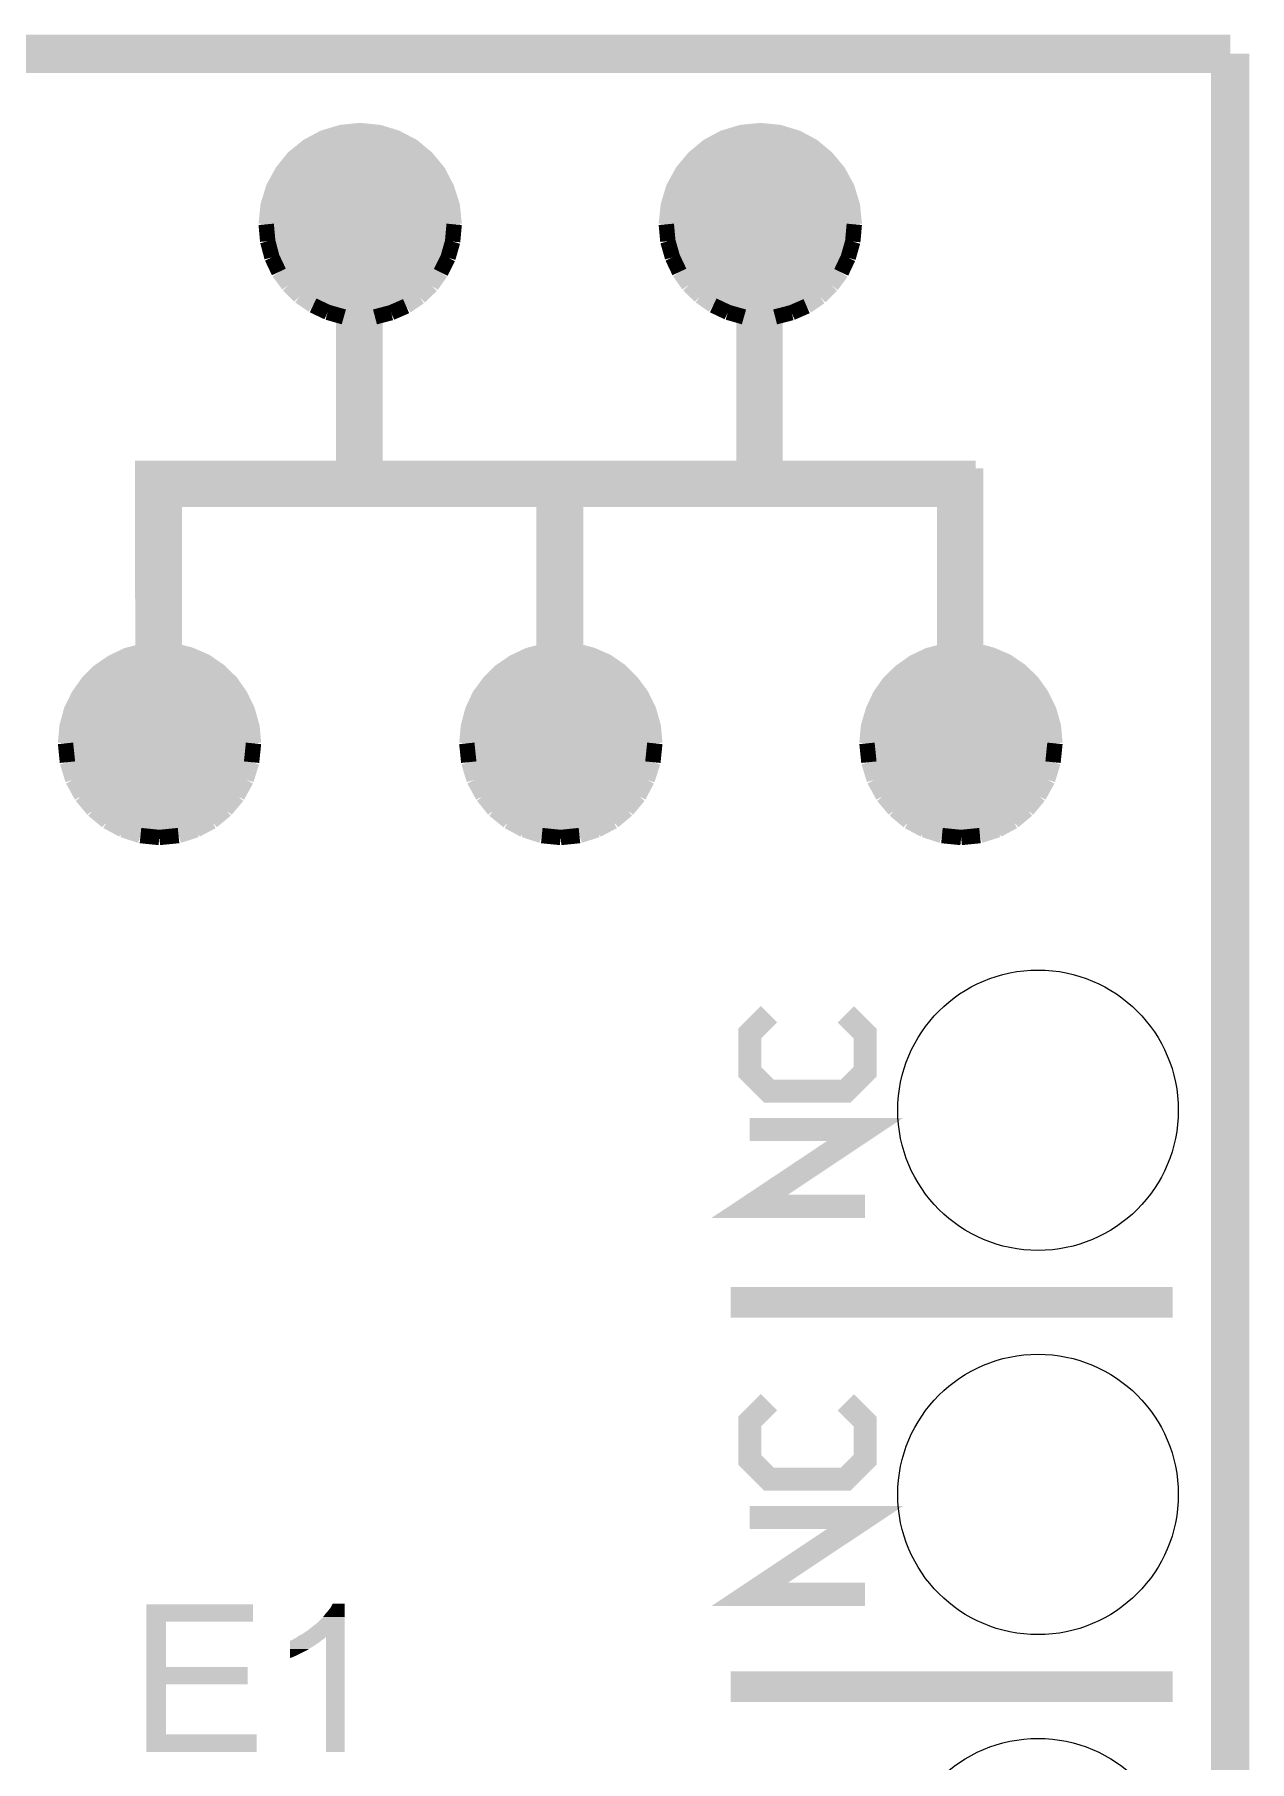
# Model space of a CAD drawing. Extents: x -1.4 to 24.3, y -3.9 to 24.9.
# Drawn here: x 16.23 to 24.26, y 13.47 to 24.89 of the extents above; entities that cross this region are included whole.
import ezdxf

# ---------------------------------------------------------------- set-up
doc = ezdxf.new("R2010")
doc.units = 0
doc.layers.get('0').update_dxf_attribs({"linetype": 'CONTINUOUS'})
for name, color, linetype in [('DAC2_CLICK_V100_GKO', 9, 'CONTINUOUS'), ('DAC2_CLICK_V100_GTO', 11, 'CONTINUOUS'), ('DAC2_CLICK_V100_GTS', 8, 'CONTINUOUS')]:
    doc.layers.add(name, color=color, linetype=linetype)

# ---------------------------------------------------------------- blocks, each defined once
blk = doc.blocks.new('ROUND_44')
blk.add_circle((0, 0), 0.927)

msp = doc.modelspace()

# ---------------------------------------------------------------- linework, layer by layer
at = {"layer": 'DAC2_CLICK_V100_GKO'}
for points, const_width in [([(-1.27, -3.81), (-1.27, 24.765), (24.13, 24.765)], 0.254), ([(24.13, -1.27), (24.13, 24.765)], 0.254), ([(24.13, -1.27), (24.13, 24.13)], 0.1524)]:
    msp.add_lwpolyline(points, dxfattribs=dict(at, const_width=const_width))
at = {"layer": 'DAC2_CLICK_V100_GTO'}
for points, const_width in [([(17.75968, 23.63724), (17.77238, 23.7617), (17.80794, 23.87854), (17.86636, 23.98522), (17.94002, 24.07666), (18.034, 24.15286), (18.13814, 24.20874), (18.25498, 24.2443), (18.37944, 24.257), (18.50644, 24.2443), (18.62074, 24.20874), (18.72742, 24.15286), (18.81886, 24.07666), (18.89506, 23.98522), (18.95094, 23.87854), (18.98904, 23.7617), (19.00174, 23.63724)], 0.1016), ([(18.17116, 24.22144), (18.59026, 24.22144)], 0.1016), ([(20.40382, 23.63724), (20.41652, 23.7617), (20.45208, 23.87854), (20.5105, 23.98522), (20.5867, 24.07666), (20.67814, 24.15286), (20.78228, 24.20874), (20.89912, 24.2443), (21.02612, 24.257), (21.15058, 24.2443), (21.26742, 24.20874), (21.37156, 24.15286), (21.463, 24.07666), (21.5392, 23.98522), (21.59762, 23.87854), (21.63318, 23.7617), (21.64588, 23.63724)], 0.1016), ([(20.8153, 24.22144), (21.2344, 24.22144)], 0.1016), ([(17.93494, 24.06904), (18.82648, 24.06904)], 0.1016), ([(18.02384, 24.14524), (18.73758, 24.14524)], 0.1016), ([(20.57908, 24.06904), (21.47062, 24.06904)], 0.1016), ([(20.66798, 24.14524), (21.38172, 24.14524)], 0.1016), ([(17.87144, 23.99284), (18.88998, 23.99284)], 0.1016), ([(20.51558, 23.99284), (21.53412, 23.99284)], 0.1016), ([(17.7927, 23.84044), (18.96618, 23.84044)], 0.1016), ([(17.82572, 23.91664), (18.93316, 23.91664)], 0.1016), ([(20.43938, 23.84044), (21.61286, 23.84044)], 0.1016), ([(20.46986, 23.91664), (21.57984, 23.91664)], 0.1016), ([(17.77238, 23.76424), (18.98904, 23.76424)], 0.1016), ([(20.41652, 23.76424), (21.63318, 23.76424)], 0.1016), ([(17.75968, 23.63724), (17.76984, 23.52548)], 0.1016), ([(17.75968, 23.61184), (18.9992, 23.61184)], 0.1016), ([(17.76222, 23.68804), (18.9992, 23.68804)], 0.1016), ([(18.99158, 23.52294), (19.00174, 23.63724)], 0.1016), ([(20.40382, 23.63724), (20.41398, 23.52548)], 0.1016), ([(20.40382, 23.61184), (21.64588, 23.61184)], 0.1016), ([(20.40636, 23.68804), (21.64334, 23.68804)], 0.1016), ([(21.63572, 23.52294), (21.64588, 23.63724)], 0.1016), ([(17.7673, 23.53564), (18.99158, 23.53564)], 0.1016), ([(17.76984, 23.52548), (17.79778, 23.4188)], 0.1016), ([(18.9611, 23.41626), (18.99158, 23.52294)], 0.1016), ([(20.41144, 23.53564), (21.63826, 23.53564)], 0.1016), ([(20.41398, 23.52548), (20.44446, 23.4188)], 0.1016), ([(21.60524, 23.41626), (21.63572, 23.52294)], 0.1016), ([(17.78508, 23.45944), (18.97634, 23.45944)], 0.1016), ([(17.79778, 23.4188), (17.8435, 23.32228)], 0.1016), ([(17.81302, 23.38324), (18.94586, 23.38324)], 0.1016), ([(18.91284, 23.31974), (18.9611, 23.41626)], 0.1016), ([(20.42922, 23.45944), (21.62048, 23.45944)], 0.1016), ([(20.44446, 23.4188), (20.49018, 23.32228)], 0.1016), ([(20.45716, 23.38324), (21.59254, 23.38324)], 0.1016), ([(21.55952, 23.31974), (21.60524, 23.41626)], 0.1016), ([(17.8435, 23.32228), (17.907, 23.23592)], 0.1016), ([(17.85366, 23.30704), (18.90522, 23.30704)], 0.1016), ([(18.85188, 23.23338), (18.91284, 23.31974)], 0.1016), ([(20.49018, 23.32228), (20.55114, 23.23592)], 0.1016), ([(20.50034, 23.30704), (21.5519, 23.30704)], 0.1016), ([(21.49602, 23.23338), (21.55952, 23.31974)], 0.1016), ([(17.907, 23.23592), (17.98066, 23.16226)], 0.1016), ([(17.91208, 23.23084), (18.84934, 23.23084)], 0.1016), ([(17.98066, 23.16226), (18.06956, 23.1013)], 0.1016), ([(17.99082, 23.15464), (18.7706, 23.15464)], 0.1016), ([(18.68424, 23.09622), (18.77314, 23.15718)], 0.1016), ([(18.77314, 23.15718), (18.85188, 23.23338)], 0.1016), ([(20.55114, 23.23592), (20.62734, 23.16226)], 0.1016), ([(20.55622, 23.23084), (21.49348, 23.23084)], 0.1016), ([(20.62734, 23.16226), (20.7137, 23.1013)], 0.1016), ([(20.63496, 23.15464), (21.41474, 23.15464)], 0.1016), ([(21.33092, 23.09622), (21.41982, 23.15718)], 0.1016), ([(21.41982, 23.15718), (21.49602, 23.23338)], 0.1016), ([(16.94434, 21.21154), (16.94434, 22.02434), (18.27276, 22.02434), (18.27276, 23.0251)], 0.1016), ([(18.06956, 23.1013), (18.16608, 23.05558)], 0.1016), ([(18.1102, 23.07844), (18.65122, 23.07844)], 0.1016), ([(18.16608, 23.05558), (18.27276, 23.0251)], 0.1016), ([(18.4785, 23.0251), (18.58518, 23.05304)], 0.1016), ([(18.4785, 22.02434), (18.4785, 23.0251)], 0.1016), ([(18.4785, 22.02434), (19.5961, 22.02434), (19.80438, 22.02434), (20.9169, 22.02434), (20.9169, 23.0251)], 0.1016), ([(18.58518, 23.05304), (18.68424, 23.09622)], 0.1016), ([(20.7137, 23.1013), (20.81022, 23.05558)], 0.1016), ([(20.75434, 23.07844), (21.29536, 23.07844)], 0.1016), ([(20.81022, 23.05558), (20.9169, 23.0251)], 0.1016), ([(21.12264, 23.0251), (21.23186, 23.05304)], 0.1016), ([(21.12264, 22.02434), (21.12264, 23.0251)], 0.1016), ([(21.23186, 23.05304), (21.33092, 23.09622)], 0.1016), ([(18.27276, 23.00224), (18.4785, 23.00224)], 0.1016), ([(18.27276, 22.92604), (18.4785, 22.92604)], 0.1016), ([(20.9169, 23.00224), (21.12264, 23.00224)], 0.1016), ([(20.9169, 22.92604), (21.12264, 22.92604)], 0.1016), ([(18.27276, 22.84984), (18.4785, 22.84984)], 0.1016), ([(20.9169, 22.84984), (21.12264, 22.84984)], 0.1016), ([(18.27276, 22.77364), (18.4785, 22.77364)], 0.1016), ([(18.27276, 22.69744), (18.4785, 22.69744)], 0.1016), ([(20.9169, 22.77364), (21.12264, 22.77364)], 0.1016), ([(20.9169, 22.69744), (21.12264, 22.69744)], 0.1016), ([(18.27276, 22.62124), (18.4785, 22.62124)], 0.1016), ([(20.9169, 22.62124), (21.12264, 22.62124)], 0.1016), ([(18.27276, 22.54504), (18.4785, 22.54504)], 0.1016), ([(18.27276, 22.46884), (18.4785, 22.46884)], 0.1016), ([(20.9169, 22.54504), (21.12264, 22.54504)], 0.1016), ([(20.9169, 22.46884), (21.12264, 22.46884)], 0.1016), ([(18.27276, 22.39264), (18.4785, 22.39264)], 0.1016), ([(20.9169, 22.39264), (21.12264, 22.39264)], 0.1016), ([(18.27276, 22.31644), (18.4785, 22.31644)], 0.1016), ([(18.27276, 22.24024), (18.4785, 22.24024)], 0.1016), ([(20.9169, 22.31644), (21.12264, 22.31644)], 0.1016), ([(20.9169, 22.24024), (21.12264, 22.24024)], 0.1016), ([(18.27276, 22.16404), (18.4785, 22.16404)], 0.1016), ([(20.9169, 22.16404), (21.12264, 22.16404)], 0.1016), ([(16.94434, 22.01164), (22.44852, 22.01164)], 0.1016), ([(18.27276, 22.08784), (18.4785, 22.08784)], 0.1016), ([(20.9169, 22.08784), (21.12264, 22.08784)], 0.1016), ([(21.12264, 22.02434), (22.24278, 22.02434), (22.44852, 22.02434)], 0.1016), ([(22.44852, 21.8186), (22.44852, 22.02434)], 0.1016), ([(16.94434, 21.93544), (22.44852, 21.93544)], 0.1016), ([(16.94434, 21.85924), (22.44852, 21.85924)], 0.1016), ([(16.94434, 21.78304), (17.15262, 21.78304)], 0.1016), ([(17.15262, 21.8186), (18.27276, 21.8186)], 0.1016), ([(17.15262, 20.81784), (17.15262, 21.8186)], 0.1016), ([(18.27276, 21.8186), (18.4785, 21.8186)], 0.1016), ([(18.4785, 21.8186), (19.5961, 21.8186)], 0.1016), ([(19.08556, 20.2057), (19.09572, 20.31746), (19.12366, 20.4216), (19.16938, 20.52066), (19.23288, 20.60702), (19.30654, 20.68068), (19.39544, 20.74164), (19.49196, 20.78736), (19.5961, 20.8153), (19.5961, 21.8186)], 0.1016), ([(19.5961, 21.78304), (19.80438, 21.78304)], 0.1016), ([(19.80438, 21.8186), (20.9169, 21.8186)], 0.1016), ([(19.80438, 20.81784), (19.80438, 21.8186)], 0.1016), ([(20.9169, 21.8186), (21.12264, 21.8186)], 0.1016), ([(21.12264, 21.8186), (22.24278, 21.8186)], 0.1016), ([(21.7297, 20.2057), (21.73986, 20.31746), (21.77034, 20.4216), (21.81606, 20.52066), (21.87702, 20.60702), (21.95322, 20.68068), (22.03958, 20.74164), (22.1361, 20.78736), (22.24278, 20.8153), (22.24278, 21.8186)], 0.1016), ([(22.24278, 21.78304), (22.44852, 21.78304)], 0.1016), ([(22.44852, 20.81784), (22.44852, 21.8186)], 0.1016), ([(16.94434, 21.70684), (17.15262, 21.70684)], 0.1016), ([(19.5961, 21.70684), (19.80438, 21.70684)], 0.1016), ([(22.24278, 21.70684), (22.44852, 21.70684)], 0.1016), ([(16.94434, 21.63064), (17.15262, 21.63064)], 0.1016), ([(16.94434, 21.55444), (17.15262, 21.55444)], 0.1016), ([(19.5961, 21.63064), (19.80438, 21.63064)], 0.1016), ([(19.5961, 21.55444), (19.80438, 21.55444)], 0.1016), ([(22.24278, 21.63064), (22.44852, 21.63064)], 0.1016), ([(22.24278, 21.55444), (22.44852, 21.55444)], 0.1016), ([(16.94434, 21.47824), (17.15262, 21.47824)], 0.1016), ([(19.5961, 21.47824), (19.80438, 21.47824)], 0.1016), ([(22.24278, 21.47824), (22.44852, 21.47824)], 0.1016), ([(16.94434, 21.40204), (17.15262, 21.40204)], 0.1016), ([(16.94434, 21.32584), (17.15262, 21.32584)], 0.1016), ([(19.5961, 21.40204), (19.80438, 21.40204)], 0.1016), ([(19.5961, 21.32584), (19.80438, 21.32584)], 0.1016), ([(22.24278, 21.40204), (22.44852, 21.40204)], 0.1016), ([(22.24278, 21.32584), (22.44852, 21.32584)], 0.1016), ([(16.94434, 21.24964), (17.15262, 21.24964)], 0.1016), ([(16.94434, 21.21154), (16.94688, 20.8153)], 0.1016), ([(19.5961, 21.24964), (19.80438, 21.24964)], 0.1016), ([(22.24278, 21.24964), (22.44852, 21.24964)], 0.1016), ([(16.94434, 21.17344), (17.15262, 21.17344)], 0.1016), ([(16.94434, 21.09724), (17.15262, 21.09724)], 0.1016), ([(19.5961, 21.17344), (19.80438, 21.17344)], 0.1016), ([(19.5961, 21.09724), (19.80438, 21.09724)], 0.1016), ([(22.24278, 21.17344), (22.44852, 21.17344)], 0.1016), ([(22.24278, 21.09724), (22.44852, 21.09724)], 0.1016), ([(16.94434, 21.02104), (17.15262, 21.02104)], 0.1016), ([(19.5961, 21.02104), (19.80438, 21.02104)], 0.1016), ([(22.24278, 21.02104), (22.44852, 21.02104)], 0.1016), ([(16.94434, 20.94484), (17.15262, 20.94484)], 0.1016), ([(16.94434, 20.86864), (17.15262, 20.86864)], 0.1016), ([(19.5961, 20.94484), (19.80438, 20.94484)], 0.1016), ([(19.5961, 20.86864), (19.80438, 20.86864)], 0.1016), ([(22.24278, 20.94484), (22.44852, 20.94484)], 0.1016), ([(22.24278, 20.86864), (22.44852, 20.86864)], 0.1016), ([(16.4338, 20.2057), (16.44396, 20.31746), (16.4719, 20.4216), (16.52016, 20.52066), (16.58112, 20.60702), (16.65478, 20.68068), (16.74368, 20.74164), (16.8402, 20.78736), (16.94688, 20.8153)], 0.1016), ([(16.8529, 20.79244), (17.25422, 20.79244)], 0.1016), ([(17.15262, 20.81784), (17.2593, 20.7899), (17.35836, 20.74672), (17.44726, 20.68576), (17.526, 20.60956), (17.58696, 20.5232), (17.63522, 20.42414), (17.6657, 20.31746), (17.67586, 20.2057)], 0.1016), ([(19.50466, 20.79244), (19.90598, 20.79244)], 0.1016), ([(19.80438, 20.81784), (19.91106, 20.7899), (20.01012, 20.74672), (20.09902, 20.68576), (20.17522, 20.60956), (20.23872, 20.5232), (20.28698, 20.42414), (20.31746, 20.31746), (20.32762, 20.2057)], 0.1016), ([(22.15134, 20.79244), (22.55012, 20.79244)], 0.1016), ([(22.44852, 20.81784), (22.5552, 20.7899), (22.65426, 20.74672), (22.74316, 20.68576), (22.8219, 20.60956), (22.88286, 20.5232), (22.93112, 20.42414), (22.9616, 20.31746), (22.97176, 20.2057)], 0.1016), ([(16.6116, 20.64004), (17.49806, 20.64004)], 0.1016), ([(16.70304, 20.71624), (17.40662, 20.71624)], 0.1016), ([(19.26336, 20.64004), (20.14728, 20.64004)], 0.1016), ([(19.3548, 20.71624), (20.05838, 20.71624)], 0.1016), ([(21.9075, 20.64004), (22.79396, 20.64004)], 0.1016), ([(21.99894, 20.71624), (22.70252, 20.71624)], 0.1016), ([(16.5481, 20.56384), (17.56156, 20.56384)], 0.1016), ([(19.19986, 20.56384), (20.21332, 20.56384)], 0.1016), ([(21.844, 20.56384), (22.85746, 20.56384)], 0.1016), ([(16.46936, 20.41144), (17.6403, 20.41144)], 0.1016), ([(16.50238, 20.48764), (17.60728, 20.48764)], 0.1016), ([(19.12112, 20.41144), (20.29206, 20.41144)], 0.1016), ([(19.15414, 20.48764), (20.25904, 20.48764)], 0.1016), ([(21.76526, 20.41144), (22.9362, 20.41144)], 0.1016), ([(21.79828, 20.48764), (22.90318, 20.48764)], 0.1016), ([(16.4465, 20.33524), (17.66062, 20.33524)], 0.1016), ([(19.09826, 20.33524), (20.31238, 20.33524)], 0.1016), ([(21.74494, 20.33524), (22.95652, 20.33524)], 0.1016), ([(16.4338, 20.2057), (16.4465, 20.08124)], 0.1016), ([(16.4338, 20.18284), (17.67586, 20.18284)], 0.1016), ([(16.43634, 20.25904), (17.67332, 20.25904)], 0.1016), ([(17.66316, 20.08124), (17.67586, 20.2057)], 0.1016), ([(19.08556, 20.2057), (19.09826, 20.08124)], 0.1016), ([(19.08556, 20.18284), (20.32508, 20.18284)], 0.1016), ([(19.0881, 20.25904), (20.32508, 20.25904)], 0.1016), ([(20.31492, 20.08124), (20.32762, 20.2057)], 0.1016), ([(21.7297, 20.2057), (21.7424, 20.08124)], 0.1016), ([(21.7297, 20.18284), (22.97176, 20.18284)], 0.1016), ([(21.73224, 20.25904), (22.96922, 20.25904)], 0.1016), ([(22.95906, 20.08124), (22.97176, 20.2057)], 0.1016), ([(16.44142, 20.10664), (17.66824, 20.10664)], 0.1016), ([(16.4465, 20.08124), (16.48206, 19.9644)], 0.1016), ([(17.6276, 19.9644), (17.66316, 20.08124)], 0.1016), ([(19.09318, 20.10664), (20.32, 20.10664)], 0.1016), ([(19.09826, 20.08124), (19.13382, 19.9644)], 0.1016), ([(20.27682, 19.9644), (20.31492, 20.08124)], 0.1016), ([(21.73732, 20.10664), (22.96414, 20.10664)], 0.1016), ([(21.7424, 20.08124), (21.77796, 19.9644)], 0.1016), ([(22.9235, 19.9644), (22.95906, 20.08124)], 0.1016), ([(16.4592, 20.03044), (17.65046, 20.03044)], 0.1016), ([(16.48206, 19.9644), (16.54048, 19.85772)], 0.1016), ([(16.48714, 19.95424), (17.62252, 19.95424)], 0.1016), ([(17.56918, 19.85772), (17.6276, 19.9644)], 0.1016), ([(19.11096, 20.03044), (20.30222, 20.03044)], 0.1016), ([(19.13382, 19.9644), (19.19224, 19.85772)], 0.1016), ([(19.1389, 19.95424), (20.27428, 19.95424)], 0.1016), ([(20.22094, 19.85772), (20.27682, 19.9644)], 0.1016), ([(21.7551, 20.03044), (22.94636, 20.03044)], 0.1016), ([(21.77796, 19.9644), (21.83638, 19.85772)], 0.1016), ([(21.78304, 19.95424), (22.91842, 19.95424)], 0.1016), ([(22.86508, 19.85772), (22.9235, 19.9644)], 0.1016), ([(16.52778, 19.87804), (17.58188, 19.87804)], 0.1016), ([(16.54048, 19.85772), (16.61668, 19.76628)], 0.1016), ([(17.49298, 19.76628), (17.56918, 19.85772)], 0.1016), ([(19.17954, 19.87804), (20.23364, 19.87804)], 0.1016), ([(19.19224, 19.85772), (19.2659, 19.76628)], 0.1016), ([(20.14474, 19.76628), (20.22094, 19.85772)], 0.1016), ([(21.82368, 19.87804), (22.87778, 19.87804)], 0.1016), ([(21.83638, 19.85772), (21.91258, 19.76628)], 0.1016), ([(22.78888, 19.76628), (22.86508, 19.85772)], 0.1016), ([(16.58366, 19.80184), (17.526, 19.80184)], 0.1016), ([(16.61668, 19.76628), (16.70812, 19.69008)], 0.1016), ([(16.65986, 19.72564), (17.4498, 19.72564)], 0.1016), ([(17.40154, 19.69008), (17.49298, 19.76628)], 0.1016), ([(19.23288, 19.80184), (20.17776, 19.80184)], 0.1016), ([(19.2659, 19.76628), (19.35988, 19.69008)], 0.1016), ([(19.31162, 19.72564), (20.09902, 19.72564)], 0.1016), ([(20.0533, 19.69008), (20.14474, 19.76628)], 0.1016), ([(21.87956, 19.80184), (22.8219, 19.80184)], 0.1016), ([(21.91258, 19.76628), (22.00402, 19.69008)], 0.1016), ([(21.95576, 19.72564), (22.7457, 19.72564)], 0.1016), ([(22.69744, 19.69008), (22.78888, 19.76628)], 0.1016), ([(16.70812, 19.69008), (16.81226, 19.6342)], 0.1016), ([(16.7767, 19.64944), (17.33042, 19.64944)], 0.1016), ([(16.81226, 19.6342), (16.9291, 19.5961)], 0.1016), ([(16.9291, 19.5961), (17.05356, 19.5834)], 0.1016), ([(17.05356, 19.5834), (17.18056, 19.5961)], 0.1016), ([(17.18056, 19.5961), (17.2974, 19.6342)], 0.1016), ([(17.2974, 19.6342), (17.40154, 19.69008)], 0.1016), ([(19.35988, 19.69008), (19.46402, 19.6342)], 0.1016), ([(19.42846, 19.64944), (19.98218, 19.64944)], 0.1016), ([(19.46402, 19.6342), (19.58086, 19.5961)], 0.1016), ([(19.58086, 19.5961), (19.70532, 19.5834)], 0.1016), ([(19.70532, 19.5834), (19.82978, 19.5961)], 0.1016), ([(19.82978, 19.5961), (19.94662, 19.6342)], 0.1016), ([(19.94662, 19.6342), (20.0533, 19.69008)], 0.1016), ([(22.00402, 19.69008), (22.10816, 19.6342)], 0.1016), ([(22.07514, 19.64944), (22.62886, 19.64944)], 0.1016), ([(22.10816, 19.6342), (22.225, 19.5961)], 0.1016), ([(22.225, 19.5961), (22.352, 19.5834)], 0.1016), ([(22.352, 19.5834), (22.47646, 19.5961)], 0.1016), ([(22.47646, 19.5961), (22.5933, 19.6342)], 0.1016), ([(22.5933, 19.6342), (22.69744, 19.69008)], 0.1016), ([(21.082, 18.415), (20.955, 18.288), (20.955, 18.034), (21.082, 17.907), (21.59, 17.907), (21.717, 18.034), (21.717, 18.288), (21.59, 18.415)], 0.1524), ([(21.717, 17.145), (20.955, 17.145), (21.717, 17.653), (20.955, 17.653)], 0.1524), ([(20.828, 16.51), (23.749, 16.51)], 0.2032), ([(21.082, 15.8496), (20.955, 15.7226), (20.955, 15.4686), (21.082, 15.3416), (21.59, 15.3416), (21.717, 15.4686), (21.717, 15.7226), (21.59, 15.8496)], 0.1524), ([(21.717, 14.5796), (20.955, 14.5796), (21.717, 15.0876), (20.955, 15.0876)], 0.1524), ([(20.828, 13.97), (23.749, 13.97)], 0.2032)]:
    msp.add_lwpolyline(points, dxfattribs=dict(at, const_width=const_width))
for points in [[(16.967218, 14.39926), (16.96722, 14.513538), (17.673298, 14.39926), (17.67332, 14.513538)], [(16.96722, 14.513538), (16.967222, 14.51356), (17.67332, 14.513538), (16.967222, 14.51356)], [(18.1864, 14.493242), (18.199102, 14.518618), (18.277838, 14.493242), (18.27784, 14.518618)], [(18.199102, 14.518618), (18.199114, 14.51864), (18.27784, 14.518618), (18.199114, 14.51864)], [(16.967212, 14.09954), (16.967218, 14.399238), (17.096762, 14.09954), (17.09674, 14.399238)], [(16.967218, 14.399238), (16.967218, 14.39926), (17.09674, 14.399238), (17.673298, 14.39926)], [(18.06194, 14.3637), (18.09242, 14.38657), (18.277836, 14.3637), (18.277836, 14.38657)], [(18.09242, 14.38657), (18.092442, 14.3891), (18.277836, 14.38657), (18.277836, 14.3891)], [(18.092442, 14.3891), (18.094966, 14.389106), (18.277836, 14.3891), (18.277836, 14.389106)], [(18.094966, 14.389106), (18.1356, 14.429742), (18.277836, 14.389106), (18.277838, 14.429742)], [(18.1356, 14.429742), (18.15084, 14.45006), (18.277838, 14.429742), (18.277838, 14.45006)], [(18.15084, 14.45006), (18.16862, 14.470378), (18.277838, 14.45006), (18.277838, 14.470378)], [(18.16862, 14.470378), (18.1864, 14.493242), (18.277838, 14.470378), (18.277838, 14.493242)], [(17.91718, 14.2621), (17.917182, 14.27226), (18.110198, 14.2621), (18.12239, 14.27226)], [(17.917182, 14.27226), (17.919706, 14.272266), (18.12239, 14.27226), (18.122398, 14.272266)], [(17.919706, 14.272266), (17.92224, 14.2748), (18.122398, 14.272266), (18.12544, 14.2748)], [(17.92224, 14.2748), (17.922244, 14.274802), (18.12544, 14.2748), (18.125442, 14.274802)], [(17.922244, 14.274802), (17.927322, 14.27734), (18.125442, 14.274802), (18.12925, 14.27734)], [(17.927322, 14.27734), (17.934944, 14.279882), (18.12925, 14.27734), (18.133062, 14.279882)], [(17.934944, 14.279882), (17.942562, 14.28496), (18.133062, 14.279882), (18.14068, 14.28496)], [(17.942562, 14.28496), (17.952722, 14.290042), (18.14068, 14.28496), (18.14576, 14.290042)], [(17.952722, 14.290042), (17.967906, 14.300164), (18.14576, 14.290042), (18.155882, 14.300164)], [(17.967906, 14.300164), (17.975578, 14.305278), (18.277834, 14.300164), (18.277834, 14.305278)], [(17.975578, 14.305278), (18.00352, 14.32052), (18.277834, 14.305278), (18.277834, 14.32052)], [(18.00352, 14.32052), (18.034, 14.34084), (18.277834, 14.32052), (18.277836, 14.34084)], [(18.034, 14.34084), (18.06194, 14.3637), (18.277836, 14.34084), (18.277836, 14.3637)], [(18.15592, 13.538222), (18.155882, 14.300164), (18.277818, 13.538222), (18.277834, 14.300164)], [(17.91716, 14.16558), (17.917162, 14.17574), (17.93748, 14.16558), (17.96034, 14.17574)], [(17.91716, 14.15799), (17.91716, 14.16558), (17.91716, 14.15799), (17.93748, 14.16558)], [(17.917162, 14.17574), (17.91717, 14.2113), (17.96034, 14.17574), (18.031458, 14.2113)], [(17.91717, 14.218918), (17.917174, 14.23416), (18.041618, 14.218918), (18.067022, 14.23416)], [(17.91717, 14.21638), (17.91717, 14.218918), (18.03908, 14.21638), (18.041618, 14.218918)], [(17.91717, 14.2113), (17.91717, 14.21638), (18.031458, 14.2113), (18.03908, 14.21638)], [(17.917174, 14.23416), (17.917176, 14.2494), (18.067022, 14.23416), (18.08988, 14.2494)], [(17.917176, 14.2494), (17.91718, 14.2621), (18.08988, 14.2494), (18.110198, 14.2621)], [(16.96721, 13.98524), (16.967212, 14.099518), (17.637738, 13.98524), (17.63776, 14.099518)], [(16.967212, 14.099518), (16.967212, 14.09954), (17.63776, 14.099518), (17.096762, 14.09954)], [(16.967202, 13.65504), (16.96721, 13.985218), (17.096762, 13.65504), (17.09674, 13.985218)], [(16.96721, 13.985218), (16.96721, 13.98524), (17.09674, 13.985218), (17.637738, 13.98524)], [(16.9672, 13.538222), (16.967202, 13.655018), (17.696158, 13.538222), (17.69618, 13.655018)], [(16.967202, 13.655018), (16.967202, 13.65504), (17.69618, 13.655018), (17.096762, 13.65504)], [(17.696158, 13.5382), (16.9672, 13.538222), (17.696158, 13.5382), (17.696158, 13.538222)], [(18.277818, 13.5382), (18.15592, 13.538222), (18.277818, 13.5382), (18.277818, 13.538222)]]:
    msp.add_solid(points, dxfattribs=at)

# ---------------------------------------------------------------- block references
at = {"layer": 'DAC2_CLICK_V100_GTS'}
for p in [(22.86, 17.78), (22.86, 15.24), (22.86, 12.7)]:
    msp.add_blockref('ROUND_44', p, dxfattribs=at)

doc.saveas('drawing.dxf')
